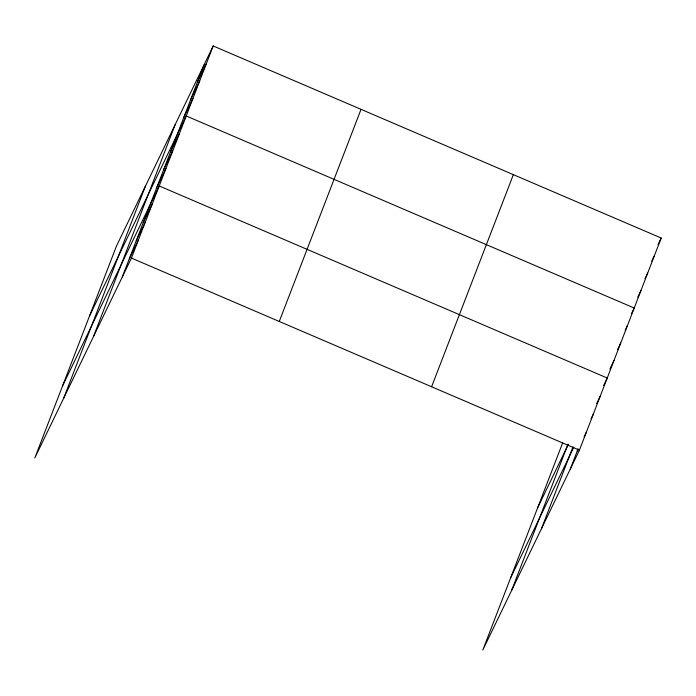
<?xml version="1.0" encoding="UTF-8"?>
<svg xmlns="http://www.w3.org/2000/svg" width="696" height="696" viewBox="0 0 696 696"><rect width="100%" height="100%" fill="white"/><g stroke="black" fill="none" stroke-linecap="round" stroke-linejoin="round"><path stroke-width="1.04" d="M63.675 398.234L145.438 186.119M93.429 336.681L175.192 124.575M122.305 276.947L204.076 64.832M213.194 45.962L116.563 245.853L34.8 457.968L131.431 258.077L213.194 45.962L661.2 238.032L579.437 450.147L482.807 650.038L562.699 442.786M279.27 321.456L361.033 109.35M431.598 386.759L513.361 174.653M511.682 590.304L567.962 444.292M541.436 528.751L572.982 446.91M570.311 469.017L578.037 448.981M197.325 82.337L206.451 63.467M190.582 99.832L199.7 80.962M183.831 117.337L192.957 98.458M89.584 315.853L186.215 115.962L634.221 308.032L631.481 313.687M170.346 152.337L179.464 133.458M163.595 169.833L172.721 150.962M156.852 187.328L165.979 168.458M62.596 385.854L159.227 185.963L607.234 378.024L603.589 385.575M143.159 222.859L152.285 203.989M136.207 240.894L145.334 222.015M129.256 258.921L138.382 240.05M658.007 244.635L661.2 238.032M651.717 261.191L654.457 255.528M644.975 278.696L647.706 273.032M637.771 297.131L640.964 290.528M537.59 507.923L568.327 444.335M625.191 330.243L627.47 325.528M617.535 349.636L620.728 343.024M609.879 369.019L613.985 360.528M510.603 577.915L573.748 447.302M596.637 403.602L600.283 396.059M591.052 418.801L593.34 414.085M577.262 450.991L578.176 449.103M584.109 436.836L586.389 432.112M131.431 258.077L579.437 450.147"/></g></svg>
